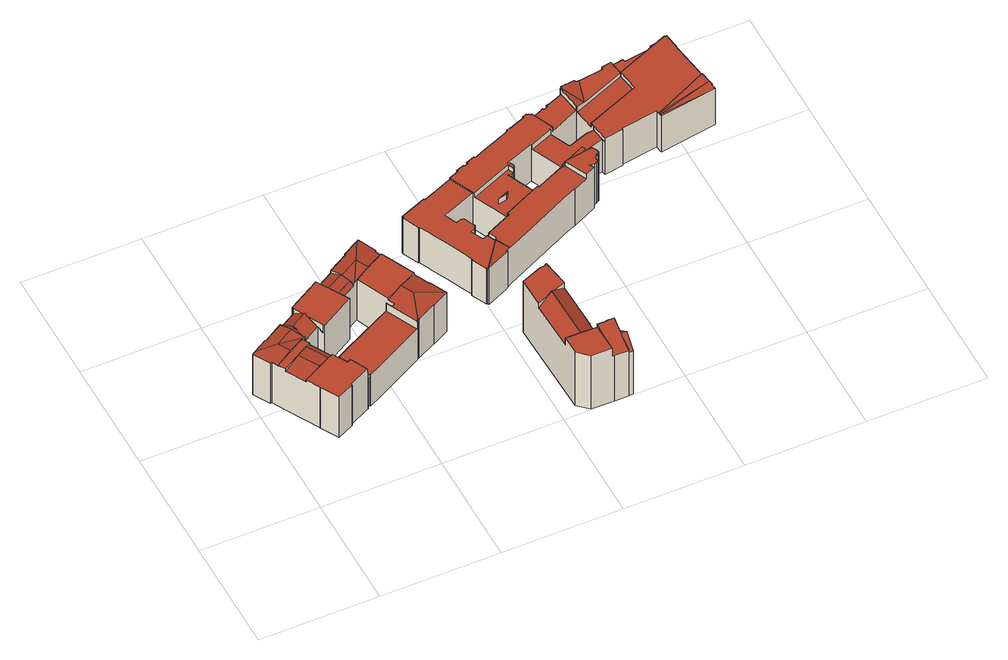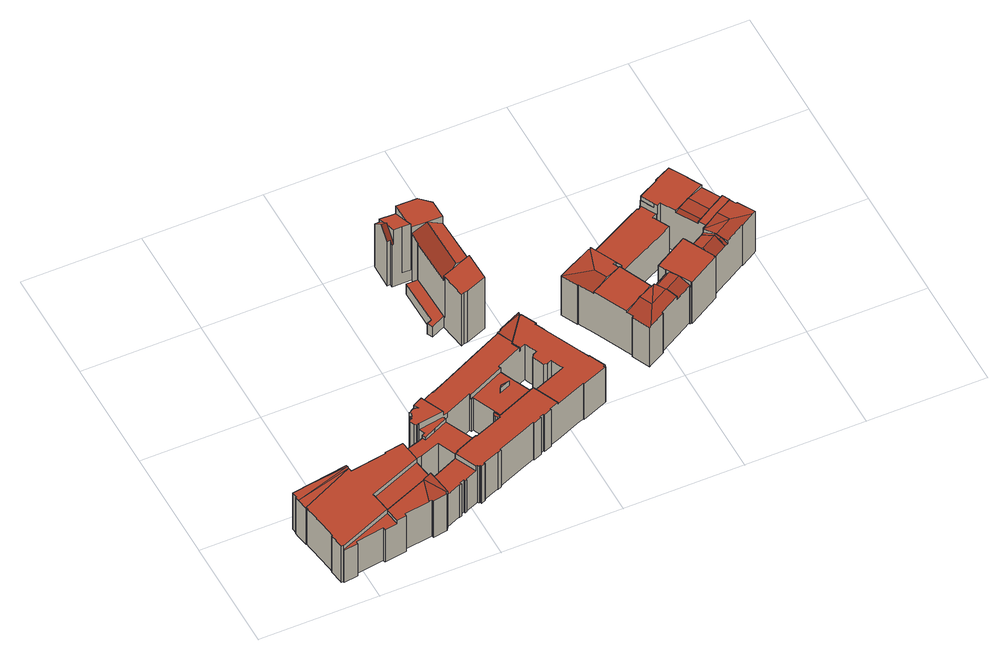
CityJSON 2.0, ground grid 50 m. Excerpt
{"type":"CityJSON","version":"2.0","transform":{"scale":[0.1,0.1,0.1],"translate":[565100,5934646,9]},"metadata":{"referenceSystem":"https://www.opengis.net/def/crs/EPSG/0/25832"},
"CityObjects":{
"building1":{"type":"Building","attributes":{"name":"Finanzamt","Gemeindeschluessel":"02100108","Geometrietyp2DReferenz":"3000","function":"31001_3010","roofType":"1000","measuredHeight":22.95,"storeysAboveGround":5},"address":[{"country":"Germany","locality":"Hamburg","thoroughfareNumber":"16","thoroughfareName":"Dammtorwall","postcode":"20355"}],"geometry":[{"type":"Solid","lod":"2","boundaries":[[[[0,1,2,3,4,5,6,7]],[[8,9,10,11,12,5,4]],[[13,14,15,16,17,18,19,20,21,2,22,23]],[[24,25,26,13,27,28]],[[29,8,4,30]],[[20,30,4,3]],[[31,32,33,34,35,36,37,38,39,40,41,42,24,43,44]],[[41,45,46,15,26,25]],[[47,48,49,50]],[[51,52,53,54,55,56,57,58,59]],[[60,61,62,51,47,50,63]],[[64,65,61,60,66]],[[67,68,46,45]],[[69,70,71]],[[72,73,74,75,76,77,78]],[[79,80,81,82,73,72,83]],[[84,85,80,79,86]],[[87,88,89,90,91,92,93]],[[94,85,95,96,88,87,81]],[[97,98,99,88,96,100]],[[101,102,103,104,105,89,88,99]],[[106,107,108,109,110,111,112,113,114,115,116,117]],[[118,119,120,121,122,109,108,123]],[[122,124,125,126,127,110,109]],[[128,129,130]],[[0,7,131,132]],[[7,6,133,131]],[[12,11,134,135]],[[22,2,1]],[[19,30,20]],[[23,27,13]],[[43,24,28]],[[36,35,71,70]],[[34,33,136,137]],[[33,32,138,136]],[[32,31,139,138]],[[31,44,140,139]],[[57,56,141,142]],[[64,143,65]],[[143,64,66,130,129]],[[144,143,129,128]],[[145,146,147,148]],[[146,149,77,150,147]],[[149,78,77]],[[151,55,54]],[[152,145,148,153]],[[154,155,156,157]],[[155,158,159,156]],[[158,160,161,159]],[[162,163,164,165]],[[163,166,167,164]],[[77,76,168,150]],[[76,75,169,168]],[[91,90,170,171]],[[95,85,84]],[[172,98,97]],[[173,102,101]],[[174,127,126]],[[175,112,111]],[[105,104,176,177]],[[104,103,178,176]],[[115,114,179,180]],[[114,113,181,179]],[[107,106,182,183]],[[117,116,184,185]],[[121,120,186,187]],[[120,119,188,186]],[[119,118,189,188]],[[118,123,190,189]],[[125,124,191,192]],[[193,194,195,196]],[[197,198,140,44,43,28,27,23,22,1,0,132,199]],[[200,201,202,100,96,95,84,86,203,204]],[[205,206,207,182,106,117,185,208,209,154,157]],[[210,211,181,113,112,175,212,172,97,100,202,213]],[[8,29,30,19,130,66,60,63,50,49,10,9]],[[188,189,190,214,183,182,207,206,205,157,156,159,161,215,216,137,136,138,139,140,198,197,199,132,131,133,217,135,134,218,219,142,141,220,153,148,147,150,168,169,221,171,170,222,177,176,178,223,224,225,192,191,226,187,186],[210,213,202,201,200,204,227,196,195,228,229,230,231,232,233,234,235,236,165,164,167,237,238,239,240,180,179,181,211]],[[65,143,144,241,242,243,244,53,52,245]],[[166,163,162,246,247,248,160,158,155,154,209,208,185,184,249,250,251]],[[10,49,48,58,57,142,219,218,134,11]],[[231,230,229,241,144,128,130,19,18,232]],[[68,67,39,38,235,234,233,232,18,17]],[[37,246,162,165,236,235,38]],[[216,215,161,160,248,69,71,35,34,137]],[[61,65,245,52,51,62]],[[250,249,184,116,115,180,240,239,238,237,251]],[[82,81,87,93,92,74,73]],[[173,252,174,126,125,192,225,224,223,178,103,102]],[[195,194,253,242,241,229,228]],[[121,187,226,191,124,122]],[[214,190,123,108,107,183]],[[127,254,111,110]],[[101,99,98,255]],[[89,105,177,222,170,90]],[[85,94,81,80]],[[83,72,78,72]],[[74,92,91,171,221,169,75]],[[167,166,251,237]],[[256,244,243,242,253]],[[193,196,227,204,203,257]],[[203,86,79,83,258]],[[259,54,53,244]],[[55,151,152,153,220,141,56]],[[59,58,48,47,51]],[[70,69,248,247,246,37,36]],[[39,67,45,41,40]],[[41,25,24,42]],[[15,14,13,26]],[[68,17,16,15,46]],[[20,3,2,21]],[[5,12,135,217,133,6]],[[175,111,254,127,174,252,173,101,255,98,172,212]],[[151,54,259,244,256,253,194,193,257,203,258,83,72,78,149,146,145,152]]]],"semantics":{"surfaces":[{"type":"RoofSurface"},{"type":"WallSurface"},{"type":"GroundSurface"}],"values":[[0,0,0,0,0,0,0,0,0,0,0,0,0,0,0,0,0,0,0,0,0,0,0,0,0,1,1,1,1,1,1,1,1,1,1,1,1,1,1,1,1,1,1,1,1,1,1,1,1,1,1,1,1,1,1,1,1,1,1,1,1,1,1,1,1,1,1,1,1,1,1,1,1,1,1,1,2,0,0,1,1,1,1,1,1,1,1,1,1,1,1,1,1,1,1,1,1,1,1,1,1,1,1,1,1,1,1,1,1,1,1,0,0]]}}]},
"building2":{"type":"Building","attributes":{"Gemeindeschluessel":"02100108","Geometrietyp2DReferenz":"3000","function":"31001_3010","roofType":"3100","measuredHeight":30.72,"storeysAboveGround":5},"address":[{"country":"Germany","locality":"Hamburg","thoroughfareNumber":"20","thoroughfareName":"Caffamacherreihe","postcode":"20355"}],"geometry":[{"type":"Solid","lod":"2","boundaries":[[[[260,261,262,263,264,265,266,267,268]],[[269,270,271,272,273]],[[274,275,276]],[[265,264,277,278]],[[264,263,279,277]],[[263,262,280,279]],[[260,268,281]],[[266,282,267]],[[283,284,285]],[[286,287,284]],[[288,289,290]],[[291,292,293,294]],[[295,296,297,298]],[[296,299,300,297]],[[301,302,303,274,276]],[[302,301,290]],[[304,269,273]],[[305,306,307,308]],[[309,310,311,312]],[[303,313,275,274]],[[299,296,295,314,315,316,317]],[[308,307,318,294,293,278,277,279,280,319,320,298,297,300,321,322,323,312,311,324]],[[266,265,278,293,292,283,285,282]],[[322,287,286,301,276,275,313,325,326,327,323]],[[305,304,273,328,325,313,303,302,290,289,329,306]],[[300,299,317,330,331,321]],[[319,315,314,320]],[[273,272,328]],[[311,310,271,270,324]],[[312,323,327,309]],[[324,270,269,304,305,308]],[[325,328,326]],[[329,318,307,306]],[[320,314,295,298]],[[322,321,331,287]],[[318,329,289,288,291,294]],[[267,332,268]],[[316,261,260,281,330,317]],[[280,262,261,316,315,319]],[[328,272,271,310,309,327,326]],[[287,331,330,281,268,332,284]],[[291,288,290,301,286,284,283,292]],[[332,267,282,285,284]]]],"semantics":{"surfaces":[{"type":"RoofSurface"},{"type":"WallSurface"},{"type":"GroundSurface"}],"values":[[0,0,0,1,1,1,1,1,1,1,1,1,1,1,1,1,1,1,1,1,0,2,1,1,0,1,1,1,1,1,1,1,1,1,1,1,1,1,1,0,0,0,0]]}}]},
"building3":{"type":"Building","attributes":{"Gemeindeschluessel":"02100108","Geometrietyp2DReferenz":"3000","function":"31001_3020","roofType":"1000","measuredHeight":22.07,"storeysAboveGround":3},"address":[{"country":"Germany","locality":"Hamburg","thoroughfareNumber":"12","thoroughfareName":"Dammtorwall","postcode":"20355"}],"geometry":[{"type":"Solid","lod":"2","boundaries":[[[[333,334,335]],[[336,337,338,339,340,341,342,343,344]],[[345,346,347,348,349,350,351,352,353,354,355,356,357]],[[358,359,360,361,362]],[[363,364,365,366,367,368,360,359]],[[369,370,371,372,373,374,375]],[[376,377,378]],[[378,377,379]],[[380,381,382,378,379,383]],[[383,379,384]],[[385,386,387,388]],[[389,390,391]],[[392,393,394,395,396]],[[397,398,399,400,401,402,403,393]],[[404,405,406,407]],[[405,408,409,406]],[[408,410,411,409]],[[410,412,413,411]],[[414,415,416,417]],[[415,404,407,416]],[[418,419,420,421]],[[422,423,388,387]],[[424,425,426,427]],[[425,428,429,426]],[[428,430,431,429]],[[432,433,434]],[[435,436,437,438]],[[439,440,441,442]],[[440,443,444,441]],[[443,445,446,444]],[[445,447,448,446]],[[447,449,450,448]],[[449,451,452,450]],[[451,453,454,452]],[[455,456,457,458]],[[459,460,461,462]],[[463,464,434]],[[465,466,467,468]],[[469,470,471,472]],[[473,474,475,476]],[[477,478,479,480]],[[481,482,483,484]],[[482,485,486,483]],[[485,487,488,486]],[[487,489,490,488]],[[489,491,492,490]],[[493,494,495,496]],[[497,498,357,356]],[[499,500,501,502]],[[343,342,503,504]],[[342,341,505,503]],[[341,340,506,505]],[[337,336,389,391]],[[507,508,509,510]],[[511,512,513,514]],[[512,515,516,513]],[[515,517,518,516]],[[517,519,520,518]],[[519,521,522,520]],[[521,523,524,522]],[[523,525,526,524]],[[525,527,528,526]],[[527,529,530,528]],[[529,531,532,530]],[[531,533,534,532]],[[533,535,536,534]],[[535,537,538,536]],[[539,540,541,542]],[[355,354,543,544]],[[354,353,545,543]],[[353,352,546,545]],[[352,351,547,546]],[[351,350,548,547]],[[350,349,549,548]],[[349,348,550,549]],[[348,347,551,550]],[[347,346,552,551]],[[362,361,346,345]],[[368,367,553,554]],[[367,366,555,553]],[[366,365,556,555]],[[365,364,557,556]],[[363,359,374,373]],[[558,559,560,561]],[[372,371,562,563]],[[371,370,564,562]],[[369,375,393,403]],[[375,565,566,397,393]],[[567,568,569,570]],[[568,571,572,569]],[[571,573,574,572]],[[573,575,576,574]],[[577,565,375,393,392]],[[578,579,580,581]],[[377,376,582,583]],[[382,381,584,585]],[[381,380,586,584]],[[587,588,386,385]],[[589,590,591,592]],[[590,593,594,591]],[[595,455,458,596]],[[597,598,599,600]],[[601,602,603,604]],[[602,605,606,603]],[[607,608,609,610]],[[608,611,612,609]],[[613,577,392,396]],[[402,401,614,615]],[[401,400,616,614]],[[400,399,617,616]],[[399,398,618,617]],[[619,620,621,622]],[[620,623,624,621]],[[623,625,626,624]],[[625,627,628,626]],[[627,629,630,628]],[[414,631,632,633,634,635,430,428,425,424,636,423,422,637,638,639,419,418,640,641,642,643,644,645,646,647,648,649,650,651,652,653,462,461,654,655,412,410,408,405,404,415]],[[656,657,658,659,431,430,635,634,633,632,631,414,417,660]],[[655,654,461,460,439,442,661,662,663,413,412]],[[664,665,666,459,462,653,652,651,667]],[[668,669,670,335,334,671,672,636,424,427,673]],[[674,675,390,389,336,344,676,677,678,679,680,681]],[[682,683,684,578,581,685,686,687,688,576,575,689]],[[690,691,692,693,694,465,468,695,696,457,456,459,666,697]],[[698,699,700,701,479,478,702,703,704,433,432,435,438]],[[422,387,386,588,705,694,693,706,707,708,709,637]],[[710,711,712,559,558,713,583,582,579,578,684,683,682,689,575,573,571,568,567,566,565,577,613,714]],[[463,434,433,704,703,702,478,477,542,541,675,674,681,466,465,694,705,588,587]],[[456,455,595,593,590,589,474,473,715,716,500,499,717,498,497,494,493,491,489,487,485,482,481,718,470,469,719,453,451,449,447,445,443,440,439,460,459]],[[586,720,721,722,723,724,561,560,604,603,606,725,726,727,728,729,730,510,509,731,610,609,612,732,514,513,516,518,520,522,524,526,528,530,532,534,536,538,733,480,479,701,700,699,698,438,437,734,670,669,668,673,427,426,429,431,659,658,657,656,660,417,416,407,406,409,411,413,663,662,661,442,441,444,446,448,450,452,454,735,472,471,736,484,483,486,488,490,492,496,495,737,544,543,545,546,547,548,549,550,551,552,738,554,553,555,556,557,739,563,562,564,740,615,614,616,617,618,741,570,569,572,574,576,688,687,686,685,581,580,742,743,585,584],[744,745,746,747,748,600,599,749,750],[751,752,753,476,475,592,591,594,754,622,621,624,626,628,630,755,680,679,678,677,676,756],[691,690,697,666,665,664,667,757,758,759,760,761,762,763,764,765,766,767,421,420,768,769,709,708,707,706,693,692]],[[695,468,467,629,627,625,623,620,619,596,458,457,696],[770,771,772]],[[537,535,533,531,529,527,525,523,521,519,517,515,512,511,773,611,608,607,774,508,507,775,776,777,778,540,539]],[[649,648,759,758,757,667,651,650]],[[638,637,709,769,768,420,419,639]],[[644,643,764,763,762,761,646,645]],[[753,752,716,715,473,476]],[[746,745,362,345,357,498,717,747]],[[756,676,344,343,504,501,500,716,752,751]],[[361,360,368,554,738,552,346]],[[750,749,714,613,396,395,358,362,745,744]],[[779,601,712,711,710,714,780,781]],[[382,585,743,742,580,579,582,376,378]],[[722,721,384,379,377,583,713,724,723]],[[780,714,749,599,598]],[[619,622,754,594,593,595,596]],[[641,766,765,764,643,642]],[[720,586,380,383,384,721]],[[570,741,618,398,397,566,567]],[[369,403,402,615,740,564,370]],[[604,560,559,712,601]],[[724,713,558,561]],[[363,373,372,563,739,557,364]],[[394,393,375,374,359,358,395]],[[732,612,611,773,511,514]],[[607,610,731,509,508,774]],[[507,510,730,729,776,775]],[[776,729,728,777]],[[728,727,726,339,338,778,777]],[[725,606,605,506,340,339,726]],[[502,597,600,748,747,717,499]],[[497,356,355,544,737,495,494]],[[493,496,492,491]],[[733,538,537,539,542,477,480]],[[541,540,778,338,337,391,390,675]],[[589,592,475,474]],[[718,481,484,736,471,470]],[[770,782,783,771]],[[772,784,782,770]],[[784,772,771,783]],[[680,755,630,629,467,466,681]],[[719,469,472,735,454,453]],[[734,437,436,333,335,670]],[[464,463,587,385,388,423,636,672]],[[767,766,641,640,418,421]],[[647,646,761,760,759,648]],[[503,505,506,605,602,601,779,781,780,598,597,502,501,504]],[[784,783,782]],[[334,333,436,435,432,434,464,672,671]]]],"semantics":{"surfaces":[{"type":"RoofSurface"},{"type":"WallSurface"},{"type":"GroundSurface"}],"values":[[0,0,0,0,0,0,0,0,0,0,0,0,0,0,1,1,1,1,1,1,1,1,1,1,1,1,1,1,1,1,1,1,1,1,1,1,1,1,1,1,1,1,1,1,1,1,1,1,1,1,1,1,1,1,1,1,1,1,1,1,1,1,1,1,1,1,1,1,1,1,1,1,1,1,1,1,1,1,1,1,1,1,1,1,1,1,1,1,1,1,1,1,1,1,1,1,1,1,1,1,1,1,1,1,1,1,1,1,1,1,1,1,1,1,1,1,0,1,1,1,1,1,1,1,1,1,0,0,0,2,0,0,1,1,1,1,1,1,1,1,1,1,1,1,1,1,1,1,1,1,1,1,1,1,1,1,1,1,1,1,1,1,1,1,1,1,1,1,1,1,1,1,1,1,1,0,0,0]]}}]}
},
"vertices":[
[53,518,265],[67,492,265],[99,511,269],[140,534,274],[111,586,274],[20,592,266],[8,585,265],[48,515,265],[189,631,274],[179,649,271],[166,674,266],[82,625,266],[80,628,266],[150,501,269],[156,504,269],[167,511,269],[204,532,269],[221,542,269],[204,571,269],[219,579,269],[181,558,269],[140,534,269],[67,492,269],[84,463,269],[195,416,268],[203,420,270],[156,504,270],[84,463,256],[129,382,255],[192,626,273],[219,579,265],[158,324,268],[201,250,268],[270,285,268],[269,288,268],[355,332,268],[328,387,268],[320,401,268],[306,394,268],[271,455,268],[253,446,268],[221,429,268],[203,420,268],[129,382,268],[160,325,268],[253,446,266],[204,532,266],[192,656,268],[179,681,251],[166,674,251],[179,649,268],[195,650,269],[201,638,277],[267,676,277],[261,686,270],[243,723,246],[240,722,246],[242,717,249],[179,681,249],[192,656,265],[192,626,270],[204,633,270],[201,638,270],[189,631,270],[228,585,244],[221,598,251],[219,579,244],[271,455,259],[221,542,260],[358,333,246],[328,387,246],[355,332,246],[406,757,270],[476,797,270],[455,840,248],[386,801,248],[384,806,246],[379,803,246],[405,758,270],[427,720,266],[494,759,266],[482,784,269],[477,796,270],[407,754,270],[501,744,246],[495,757,263],[435,706,246],[477,796,271],[557,841,271],[604,929,261],[538,892,261],[540,888,262],[455,840,262],[476,797,271],[494,759,263],[501,744,260],[505,746,260],[520,752,262],[564,777,268],[582,787,271],[519,754,262],[601,798,268],[656,829,261],[643,856,261],[649,859,260],[614,934,260],[633,476,258],[632,478,258],[635,480,259],[674,596,275],[648,649,275],[618,634,268],[581,615,261],[593,588,260],[580,582,258],[568,606,258],[567,605,257],[630,474,257],[642,479,258],[721,520,258],[722,518,258],[792,554,258],[791,556,258],[640,483,259],[758,626,258],[755,624,259],[724,688,259],[678,665,268],[228,584,217],[228,585,217],[219,579,217],[48,515,47],[53,518,47],[8,585,47],[82,625,47],[80,628,47],[270,285,47],[269,288,47],[201,250,47],[158,324,47],[160,325,47],[240,722,47],[242,717,47],[228,585,242],[228,584,242],[242,730,270],[377,807,270],[377,807,47],[242,730,47],[379,803,270],[379,803,47],[243,723,270],[245,725,270],[245,725,47],[375,341,217],[373,346,217],[373,346,47],[375,341,47],[358,338,217],[358,338,47],[360,334,217],[360,334,47],[321,402,217],[323,397,217],[323,397,47],[321,402,47],[342,407,217],[342,407,47],[384,806,47],[386,801,47],[538,892,47],[540,888,47],[520,752,268],[656,829,268],[724,688,268],[581,615,268],[649,859,47],[614,934,47],[643,856,47],[580,582,47],[568,606,47],[593,588,47],[633,476,47],[632,478,47],[567,605,217],[630,474,217],[722,518,47],[792,554,47],[721,520,47],[642,479,47],[640,483,47],[758,626,47],[755,624,47],[452,676,270],[309,593,270],[309,593,47],[452,676,47],[84,463,47],[129,382,47],[67,492,47],[501,744,47],[505,746,47],[519,754,47],[435,706,270],[435,706,47],[423,366,47],[583,450,47],[630,474,47],[583,450,217],[423,366,217],[533,722,47],[581,615,47],[533,722,268],[520,752,47],[635,480,47],[358,333,47],[355,332,47],[20,592,47],[166,674,47],[179,681,47],[243,723,47],[455,840,47],[604,929,47],[656,829,47],[669,801,47],[724,688,47],[791,556,47],[436,704,47],[305,600,47],[293,622,47],[228,584,47],[219,579,47],[204,571,47],[221,542,47],[271,455,47],[306,394,47],[320,401,47],[308,474,47],[356,499,47],[510,576,47],[567,605,47],[293,622,243],[305,600,228],[294,622,242],[272,665,270],[204,633,273],[320,401,217],[328,387,217],[358,333,217],[510,576,217],[356,499,217],[308,474,217],[669,801,268],[305,600,270],[648,649,268],[582,787,268],[294,622,270],[436,704,270],[427,720,270],[267,676,270],
[1192,386,285],[1192,393,285],[1175,502,285],[1163,496,285],[1147,494,285],[1059,460,285],[1062,335,285],[1106,352,285],[1147,369,285],[1269,3,241],[1289,3,241],[1289,60,293],[1268,61,293],[1268,39,273],[1235,122,64],[1235,123,64],[1199,123,64],[1147,494,8],[1059,460,8],[1163,496,8],[1175,502,8],[1192,386,259],[1062,335,259],[1068,126,297],[1133,125,297],[1068,126,259],[1195,123,297],[1195,123,261],[1202,2,297],[1202,2,254],[1200,89,297],[1113,4,297],[1070,46,297],[1070,46,8],[1113,4,8],[1263,392,64],[1242,383,64],[1242,383,8],[1263,392,8],[1244,179,64],[1244,179,8],[1199,123,297],[1199,123,314],[1235,122,314],[1269,3,255],[1268,3,255],[1268,0,254],[1268,0,8],[1268,3,8],[1276,110,248],[1290,110,248],[1290,110,8],[1276,110,8],[1235,123,315],[1252,415,64],[1193,387,64],[1192,393,64],[1197,179,64],[1211,2,8],[1193,387,8],[1252,415,8],[1195,179,8],[1195,123,8],[1276,124,8],[1289,3,8],[1268,123,315],[1268,123,236],[1276,124,236],[1268,67,287],[1211,2,254],[1197,179,259],[1195,179,260],[1127,360,297],
[1092,667,225],[1000,627,220],[1001,624,225],[1476,970,216],[1478,965,216],[1584,982,216],[1573,1007,216],[1587,1014,216],[1580,1029,216],[1532,1007,216],[1473,979,216],[1477,970,216],[1646,1214,201],[1631,1318,201],[1629,1311,201],[1568,1286,201],[1567,1289,201],[1558,1285,201],[1561,1278,201],[1542,1271,201],[1539,1278,201],[1532,1275,201],[1533,1272,201],[1481,1251,201],[1522,1159,201],[1647,1206,227],[1682,1220,222],[1634,1319,227],[1631,1318,227],[1646,1214,227],[1713,1328,222],[1700,1326,222],[1699,1330,223],[1698,1335,223],[1639,1327,226],[1640,1320,226],[1860,1360,219],[1819,1354,219],[1819,1348,219],[1820,1343,219],[1713,1328,219],[1682,1220,219],[1869,1297,219],[2137,1159,223],[1907,1050,223],[2144,1114,224],[1908,1041,224],[2147,1070,223],[2143,1095,223],[2147,1095,223],[2138,1069,223],[1909,1033,223],[1091,753,201],[1076,785,201],[1068,781,201],[1085,745,201],[1476,970,201],[1457,962,201],[1478,965,201],[1883,1207,201],[1869,1297,201],[1682,1220,201],[1647,1206,201],[1660,1116,201],[2095,1390,201],[2094,1395,201],[2035,1386,201],[2036,1375,201],[1916,1357,201],[1914,1368,201],[1860,1360,201],[827,996,218],[833,998,218],[833,998,26],[827,996,26],[829,1004,218],[829,1004,26],[938,1048,218],[938,1048,26],[940,1043,218],[940,1043,26],[861,928,218],[858,927,218],[858,927,26],[861,928,26],[1042,831,218],[1024,823,218],[1024,823,26],[1042,831,26],[1068,781,218],[1085,745,218],[997,633,218],[993,631,218],[993,631,26],[997,633,26],[963,694,218],[963,694,26],[968,697,218],[968,697,26],[1114,682,226],[1114,682,224],[1104,704,224],[1098,674,225],[1100,671,225],[1100,671,26],[1098,674,26],[1109,1111,226],[1107,1116,226],[1107,1116,26],[1109,1111,26],[1141,1129,226],[1141,1129,26],[1143,1124,226],[1143,1124,26],[1160,1131,226],[1160,1131,26],[1158,1136,226],[1158,1136,26],[1193,1150,226],[1193,1150,26],[1196,1145,226],[1196,1145,26],[1291,1059,226],[1118,987,226],[1118,987,201],[1291,1059,201],[1114,995,226],[1069,1095,226],[1069,1095,218],[1114,995,218],[1085,745,224],[1085,745,220],[1182,843,224],[1340,917,224],[1340,917,201],[1182,843,201],[1365,1213,226],[1363,1218,226],[1363,1218,26],[1365,1213,26],[1293,1067,226],[1301,1063,226],[1301,1063,26],[1293,1067,26],[1460,841,224],[1459,844,224],[1459,844,26],[1460,841,26],[1377,1224,226],[1379,1221,226],[1379,1221,26],[1377,1224,26],[1448,1248,226],[1448,1248,26],[1446,1252,226],[1446,1252,26],[1463,1260,226],[1463,1260,26],[1466,1253,226],[1466,1253,26],[1472,1255,226],[1475,1248,226],[1475,1248,26],[1472,1255,26],[1481,1251,226],[1522,1159,226],[1509,1149,226],[1414,1110,226],[1414,1110,201],[1509,1149,201],[1532,1007,201],[1473,979,201],[1580,1029,201],[1587,1014,201],[1598,983,247],[1602,978,247],[1602,978,26],[1598,983,26],[1597,947,247],[1597,944,247],[1597,944,26],[1597,947,26],[1601,943,247],[1601,943,26],[1599,935,247],[1599,935,26],[1591,938,247],[1591,938,26],[1586,923,247],[1586,923,26],[1595,920,247],[1595,920,26],[1593,915,247],[1593,915,26],[1589,916,247],[1589,916,26],[1581,909,247],[1581,909,26],[1571,905,247],[1571,905,26],[1561,906,247],[1561,906,26],[1551,910,247],[1551,910,26],[1562,890,247],[1562,890,26],[1521,870,247],[1478,965,247],[1478,965,224],[1521,870,224],[1532,1275,26],[1533,1272,26],[1539,1278,26],[1542,1271,26],[1561,1278,26],[1558,1285,26],[1567,1289,26],[1568,1286,26],[1629,1311,26],[1631,1318,26],[1639,1327,26],[1640,1320,26],[1698,1335,26],[1699,1330,26],[1700,1326,26],[1751,1041,222],[1751,1036,222],[1751,1036,26],[1751,1041,26],[1819,1348,26],[1820,1343,26],[1819,1354,26],[1869,1297,222],[2095,1390,222],[2095,1388,222],[2104,1389,222],[2104,1389,26],[2095,1388,26],[2103,1383,222],[2103,1383,26],[2112,1326,222],[2112,1326,26],[2110,1325,222],[2110,1325,26],[1883,1207,222],[2134,1160,222],[2137,1160,222],[2137,1160,26],[2134,1160,26],[2137,1159,222],[1907,1050,222],[2143,1095,26],[2147,1095,26],[2147,1070,26],[1091,753,224],[1076,785,224],[1306,1057,226],[1308,1049,226],[1308,1049,26],[1306,1057,26],[1306,1041,226],[1306,1041,26],[1302,1034,226],[1302,1034,201],[1547,1065,201],[1629,1094,201],[1629,1094,26],[1547,1065,26],[1672,1024,201],[1669,1041,201],[1669,1041,26],[1672,1024,26],[1605,1022,201],[1605,1022,26],[1610,959,247],[1611,954,247],[1611,954,26],[1610,959,26],[1607,950,247],[1607,950,26],[1660,1116,222],[1916,1357,26],[1914,1368,26],[2036,1375,26],[2035,1386,26],[2094,1395,26],[1301,1034,201],[1294,1030,201],[1294,1030,26],[1301,1034,26],[1286,1030,201],[1286,1030,26],[1278,1033,201],[1278,1033,26],[1330,916,201],[1330,916,26],[1339,920,201],[1339,920,26],[880,889,218],[887,872,218],[917,809,218],[946,745,218],[951,734,218],[999,630,218],[1047,772,218],[1044,778,218],[1040,787,218],[1044,834,218],[1050,845,218],[1043,861,218],[1028,893,218],[1024,894,218],[1015,896,218],[1013,896,218],[998,890,218],[995,888,218],[995,889,218],[977,929,218],[972,939,218],[992,947,218],[1002,951,218],[958,1050,218],[946,1046,218],[887,872,26],[917,809,26],[946,745,26],[951,734,26],[880,889,26],[1069,1095,26],[958,1050,26],[946,1046,26],[992,947,26],[1002,951,26],[1114,995,26],[972,939,26],[999,628,26],[1000,627,26],[1001,624,26],[999,628,220],[999,630,220],[999,630,26],[1354,916,224],[1457,962,224],[1477,970,26],[1476,970,26],[1457,962,26],[1354,916,26],[1343,911,26],[1343,911,224],[2116,1282,222],[2118,1269,222],[2131,1181,222],[2131,1181,26],[2118,1269,26],[2116,1282,26],[2113,1302,26],[2113,1302,222],[1151,914,26],[1154,907,26],[1182,843,26],[1186,834,26],[1186,834,224],[1154,907,201],[1151,914,201],[1118,987,26],[1114,682,26],[1121,685,26],[1229,736,26],[1399,816,26],[1399,816,224],[1229,736,224],[1121,685,224],[1135,811,224],[1135,811,26],[1076,785,26],[1068,781,26],[1047,772,26],[1666,1070,222],[1666,1067,222],[1672,1024,222],[1904,1065,222],[1662,1099,222],[1341,1086,226],[1412,1114,226],[1508,1153,226],[1365,1219,226],[1244,1165,226],[2138,1069,26],[1909,1033,26],[1908,1041,26],[1907,1050,26],[1904,1065,26],[1587,1014,26],[1573,1007,26],[1584,982,26],[1585,980,26],[1591,983,26],[1592,983,26],[1608,965,26],[1603,949,26],[1521,870,26],[1092,667,26],[1244,1165,26],[1365,1219,26],[1481,1251,26],[1634,1319,26],[1713,1328,26],[1860,1360,26],[2095,1390,26],[2137,1159,26],[2144,1114,26],[1647,1206,26],[1646,1214,26],[1522,1159,26],[1508,1153,26],[1509,1149,26],[1662,1099,26],[1660,1116,26],[1414,1110,26],[1412,1114,26],[1341,1086,26],[1302,1034,26],[1340,917,26],[1473,979,26],[977,929,26],[995,889,26],[995,888,26],[998,890,26],[1013,896,26],[1015,896,26],[1024,894,26],[1028,893,26],[1043,861,26],[1050,845,26],[1044,834,26],[1040,787,26],[1044,778,26],[1220,925,201],[1183,919,201],[1230,938,201],[1603,949,247],[1608,965,247],[1592,983,247],[1591,983,247],[1585,980,247],[1584,982,247],[1666,1067,201],[1662,1099,201],[1666,1070,201],[1220,925,228],[1183,919,228],[1230,938,228]
]}
